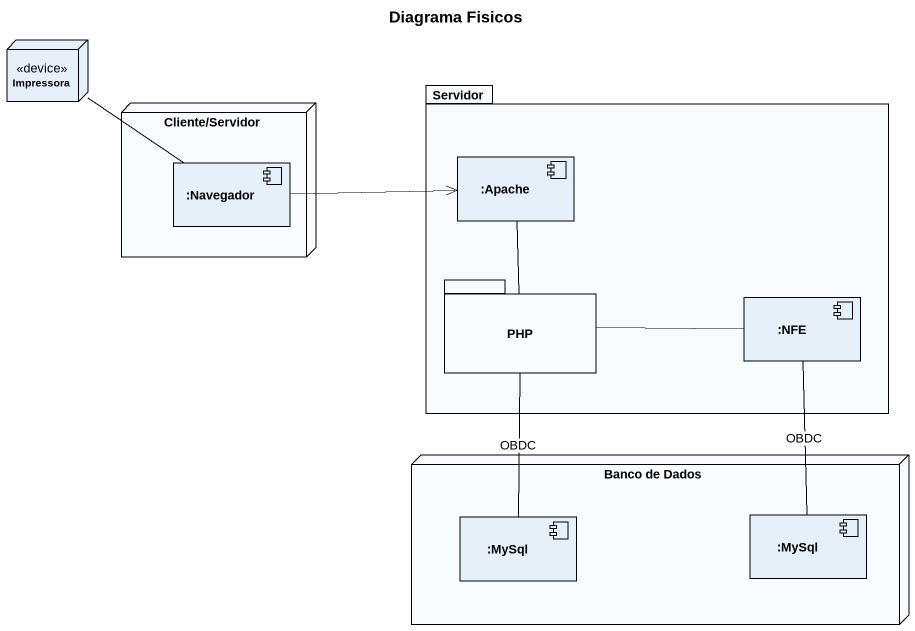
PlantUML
@startuml
title Diagrama Fisicos
node Impressora <<device>>
package Servidor {
  component ":Apache" as Apache
  package PHP {
  }
  component ":NFE" as NFE
}
node "Cliente/Servidor" as Cliente_Servidor {
  component ":Navegador" as Navegador
}
node "Banco de Dados" as Banco_de_Dados {
  component ":MySql" as MySql
  component ":MySql" as MySql_2
}
Impressora -- Navegador
Navegador -right-> Apache
Apache -- PHP
PHP -right- NFE
PHP -- MySql : OBDC
MySql_2 -up- NFE : OBDC
@enduml
